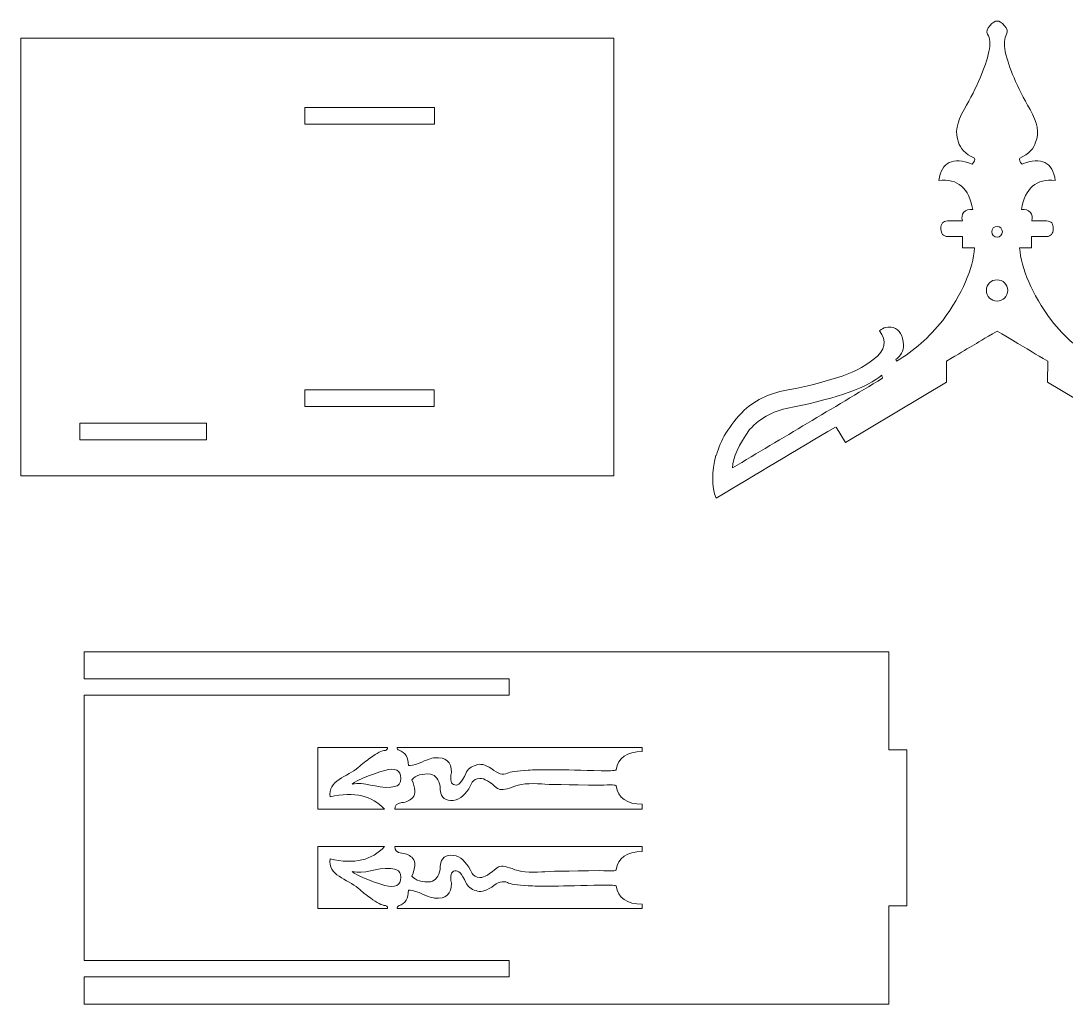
# Model space of a CAD drawing. Header units: inches. Extents: x -28.6 to 20.8, y -14.2 to 28.3.
# Drawn here: x -3.03 to 4.32, y -0.47 to 6.44 of the extents above; entities that cross this region are included whole.
import ezdxf

# ---------------------------------------------------------------- set-up
doc = ezdxf.new("R2010")
doc.units = ezdxf.units.IN
doc.header["$MEASUREMENT"] = 0
doc.layers.add('Layer 1', color=7, linetype='Continuous')

msp = doc.modelspace()

# ---------------------------------------------------------------- linework, layer by layer
at = {"layer": 'Layer 1', "color": 1, "lineweight": 9}
for points, knots in [([(3.4441, 4.9685), (3.442, 4.9764), (3.4417, 4.985), (3.4431, 4.9943), (3.4431, 4.9943), (3.4457, 5.0245), (3.4656, 5.0386), (3.5029, 5.0368), (3.5029, 5.0368), (3.5331, 5.0368), (3.5633, 5.0368), (3.5936, 5.0368), (3.5936, 5.0368), (3.5874, 5.0619), (3.5903, 5.0814), (3.6023, 5.0955), (3.6023, 5.0955), (3.6185, 5.1117), (3.6398, 5.1189), (3.6663, 5.1169), (3.6663, 5.1169), (3.6402, 5.2665), (3.5609, 5.3345), (3.4282, 5.3209), (3.4282, 5.3209), (3.4473, 5.4498), (3.5252, 5.488), (3.6619, 5.4356), (3.6619, 5.4356), (3.6784, 5.4518), (3.6839, 5.4654), (3.6784, 5.4764), (3.6784, 5.4764), (3.6134, 5.5084), (3.5762, 5.5463), (3.5669, 5.59), (3.5669, 5.59), (3.5397, 5.6522), (3.5526, 5.7286), (3.6056, 5.8193), (3.6056, 5.8193), (3.6974, 5.979), (3.7556, 6.1146), (3.7802, 6.2264), (3.7802, 6.2264), (3.7906, 6.2803), (3.7874, 6.3209), (3.7705, 6.3483), (3.7705, 6.3483), (3.761, 6.3674), (3.766, 6.3871), (3.7856, 6.4075), (3.7856, 6.4075), (3.8058, 6.4309), (3.8231, 6.4419), (3.8374, 6.4406)], [0, 0, 0, 0, 0.071429, 0.071429, 0.071429, 0.071429, 0.142857, 0.142857, 0.142857, 0.142857, 0.214286, 0.214286, 0.214286, 0.214286, 0.285714, 0.285714, 0.285714, 0.285714, 0.357143, 0.357143, 0.357143, 0.357143, 0.428571, 0.428571, 0.428571, 0.428571, 0.5, 0.5, 0.5, 0.5, 0.571429, 0.571429, 0.571429, 0.571429, 0.642857, 0.642857, 0.642857, 0.642857, 0.714286, 0.714286, 0.714286, 0.714286, 0.785714, 0.785714, 0.785714, 0.785714, 0.857143, 0.857143, 0.857143, 0.857143, 0.928571, 0.928571, 0.928571, 0.928571, 1, 1, 1, 1]), ([(4.2307, 4.9685), (4.2327, 4.9764), (4.233, 4.985), (4.2316, 4.9943), (4.2316, 4.9943), (4.2291, 5.0245), (4.2091, 5.0386), (4.1719, 5.0368), (4.1719, 5.0368), (4.1417, 5.0368), (4.1114, 5.0368), (4.0812, 5.0368), (4.0812, 5.0368), (4.0873, 5.0619), (4.0844, 5.0814), (4.0725, 5.0955), (4.0725, 5.0955), (4.0563, 5.1117), (4.035, 5.1189), (4.0085, 5.1169), (4.0085, 5.1169), (4.0345, 5.2665), (4.1139, 5.3345), (4.2466, 5.3209), (4.2466, 5.3209), (4.2275, 5.4498), (4.1496, 5.488), (4.0129, 5.4356), (4.0129, 5.4356), (3.9964, 5.4518), (3.9909, 5.4654), (3.9964, 5.4764), (3.9964, 5.4764), (4.0614, 5.5084), (4.0985, 5.5463), (4.1079, 5.59), (4.1079, 5.59), (4.1351, 5.6522), (4.1221, 5.7286), (4.0691, 5.8193), (4.0691, 5.8193), (3.9773, 5.979), (3.9191, 6.1146), (3.8946, 6.2264), (3.8946, 6.2264), (3.8842, 6.2803), (3.8874, 6.3209), (3.9042, 6.3483), (3.9042, 6.3483), (3.9138, 6.3674), (3.9087, 6.3871), (3.8892, 6.4075), (3.8892, 6.4075), (3.869, 6.4309), (3.8517, 6.4419), (3.8374, 6.4406)], [0, 0, 0, 0, 0.071429, 0.071429, 0.071429, 0.071429, 0.142857, 0.142857, 0.142857, 0.142857, 0.214286, 0.214286, 0.214286, 0.214286, 0.285714, 0.285714, 0.285714, 0.285714, 0.357143, 0.357143, 0.357143, 0.357143, 0.428571, 0.428571, 0.428571, 0.428571, 0.5, 0.5, 0.5, 0.5, 0.571429, 0.571429, 0.571429, 0.571429, 0.642857, 0.642857, 0.642857, 0.642857, 0.714286, 0.714286, 0.714286, 0.714286, 0.785714, 0.785714, 0.785714, 0.785714, 0.857143, 0.857143, 0.857143, 0.857143, 0.928571, 0.928571, 0.928571, 0.928571, 1, 1, 1, 1]), ([(1.1435, 6.3211), (1.1435, 6.3211), (1.1435, 3.2439), (1.1435, 3.2439), (1.1435, 3.2439), (1.1435, 3.2439), (-3.0252, 3.2439), (-3.0252, 3.2439), (-3.0252, 3.2439), (-3.0252, 3.2439), (-3.0252, 6.3211), (-3.0252, 6.3211), (-3.0252, 6.3211), (-3.0252, 6.3211), (1.1435, 6.3211), (1.1435, 6.3211)], [0, 0, 0, 0, 0.25, 0.25, 0.25, 0.25, 0.5, 0.5, 0.5, 0.5, 0.75, 0.75, 0.75, 0.75, 1, 1, 1, 1]), ([(-0.1186, 5.8324), (-0.1186, 5.8324), (-0.1186, 5.7154), (-0.1186, 5.7154), (-0.1186, 5.7154), (-0.1186, 5.7154), (-1.028, 5.7154), (-1.028, 5.7154), (-1.028, 5.7154), (-1.028, 5.7154), (-1.028, 5.8324), (-1.028, 5.8324), (-1.028, 5.8324), (-1.028, 5.8324), (-0.1186, 5.8324), (-0.1186, 5.8324)], [0, 0, 0, 0, 0.25, 0.25, 0.25, 0.25, 0.5, 0.5, 0.5, 0.5, 0.75, 0.75, 0.75, 0.75, 1, 1, 1, 1]), ([(3.8374, 4.9973), (3.8581, 4.9973), (3.8749, 4.9805), (3.8749, 4.9598), (3.8749, 4.9598), (3.8749, 4.9391), (3.8581, 4.9223), (3.8374, 4.9223), (3.8374, 4.9223), (3.8167, 4.9223), (3.7999, 4.9391), (3.7999, 4.9598), (3.7999, 4.9598), (3.7999, 4.9805), (3.8167, 4.9973), (3.8374, 4.9973)], [0, 0, 0, 0, 0.25, 0.25, 0.25, 0.25, 0.5, 0.5, 0.5, 0.5, 0.75, 0.75, 0.75, 0.75, 1, 1, 1, 1]), ([(3.5945, 4.926), (3.5643, 4.926), (3.5341, 4.926), (3.5038, 4.926), (3.5038, 4.926), (3.4666, 4.9241), (3.4467, 4.9383), (3.4441, 4.9685)], [0, 0, 0, 0, 0.5, 0.5, 0.5, 0.5, 1, 1, 1, 1]), ([(3.4553, 4.3358), (3.5937, 4.5272), (3.6683, 4.6977), (3.679, 4.8474), (3.679, 4.8474), (3.6508, 4.8474), (3.6227, 4.8474), (3.5945, 4.8473), (3.5945, 4.8473), (3.5945, 4.8735), (3.5945, 4.8998), (3.5945, 4.926)], [0, 0, 0, 0, 0.333333, 0.333333, 0.333333, 0.333333, 0.666667, 0.666667, 0.666667, 0.666667, 1, 1, 1, 1]), ([(4.2194, 4.3358), (4.081, 4.5272), (4.0065, 4.6977), (3.9958, 4.8474), (3.9958, 4.8474), (4.0239, 4.8474), (4.0521, 4.8474), (4.0802, 4.8473), (4.0802, 4.8473), (4.0802, 4.8735), (4.0802, 4.8998), (4.0802, 4.926)], [0, 0, 0, 0, 0.333333, 0.333333, 0.333333, 0.333333, 0.666667, 0.666667, 0.666667, 0.666667, 1, 1, 1, 1]), ([(4.0802, 4.926), (4.1104, 4.926), (4.1407, 4.926), (4.1709, 4.926), (4.1709, 4.926), (4.2082, 4.9241), (4.2281, 4.9383), (4.2307, 4.9685)], [0, 0, 0, 0, 0.5, 0.5, 0.5, 0.5, 1, 1, 1, 1]), ([(3.8374, 4.6222), (3.8788, 4.6222), (3.9124, 4.5886), (3.9124, 4.5472), (3.9124, 4.5472), (3.9124, 4.5058), (3.8788, 4.4722), (3.8374, 4.4722), (3.8374, 4.4722), (3.796, 4.4722), (3.7624, 4.5058), (3.7624, 4.5472), (3.7624, 4.5472), (3.7624, 4.5886), (3.796, 4.6222), (3.8374, 4.6222)], [0, 0, 0, 0, 0.25, 0.25, 0.25, 0.25, 0.5, 0.5, 0.5, 0.5, 0.75, 0.75, 0.75, 0.75, 1, 1, 1, 1]), ([(2.9722, 4.0658), (3.0521, 4.1268), (3.0648, 4.1927), (3.0102, 4.2636), (3.0102, 4.2636), (3.0396, 4.2879), (3.0718, 4.2955), (3.1069, 4.2862), (3.1069, 4.2862), (3.1517, 4.271), (3.1761, 4.2301), (3.1803, 4.1638), (3.1803, 4.1638), (3.1789, 4.1223), (3.1606, 4.0884), (3.1254, 4.062), (3.1254, 4.062), (3.1274, 4.0582), (3.1294, 4.0543), (3.1313, 4.0505)], [0, 0, 0, 0, 0.2, 0.2, 0.2, 0.2, 0.4, 0.4, 0.4, 0.4, 0.6, 0.6, 0.6, 0.6, 0.8, 0.8, 0.8, 0.8, 1, 1, 1, 1]), ([(2.7058, 3.587), (2.7058, 3.587), (2.7708, 3.4779), (2.7708, 3.4779), (2.7708, 3.4779), (2.7708, 3.4779), (3.4828, 3.9026), (3.4828, 3.9026), (3.4828, 3.9026), (3.4828, 3.9026), (3.4808, 4.0493), (3.4808, 4.0493)], [0, 0, 0, 0, 0.333333, 0.333333, 0.333333, 0.333333, 0.666667, 0.666667, 0.666667, 0.666667, 1, 1, 1, 1]), ([(4.969, 3.587), (4.969, 3.587), (4.9039, 3.4779), (4.9039, 3.4779), (4.9039, 3.4779), (4.9039, 3.4779), (4.192, 3.9026), (4.192, 3.9026), (4.192, 3.9026), (4.192, 3.9026), (4.1939, 4.0493), (4.1939, 4.0493)], [0, 0, 0, 0, 0.333333, 0.333333, 0.333333, 0.333333, 0.666667, 0.666667, 0.666667, 0.666667, 1, 1, 1, 1]), ([(2.7092, 3.934), (2.6036, 3.8993), (2.494, 3.8716), (2.3805, 3.8509), (2.3805, 3.8509), (2.2518, 3.8314), (2.1448, 3.783), (2.0596, 3.7058), (2.0596, 3.7058), (1.9534, 3.5973), (1.8888, 3.4919), (1.8658, 3.3895)], [0, 0, 0, 0, 0.333333, 0.333333, 0.333333, 0.333333, 0.666667, 0.666667, 0.666667, 0.666667, 1, 1, 1, 1]), ([(1.9766, 3.2995), (1.9816, 3.3736), (2.022, 3.4634), (2.0978, 3.5689), (2.0978, 3.5689), (2.1761, 3.6559), (2.2767, 3.7082), (2.3998, 3.726), (2.3998, 3.726), (2.7212, 3.7923), (2.93, 3.8674), (3.0264, 3.9513), (3.0264, 3.9513), (3.0286, 3.9441), (3.0308, 3.9369), (3.033, 3.9297)], [0, 0, 0, 0, 0.25, 0.25, 0.25, 0.25, 0.5, 0.5, 0.5, 0.5, 0.75, 0.75, 0.75, 0.75, 1, 1, 1, 1]), ([(-0.1191, 3.8498), (-0.1191, 3.8498), (-0.1191, 3.7328), (-0.1191, 3.7328), (-0.1191, 3.7328), (-0.1191, 3.7328), (-1.0285, 3.7328), (-1.0285, 3.7328), (-1.0285, 3.7328), (-1.0285, 3.7328), (-1.0285, 3.8498), (-1.0285, 3.8498), (-1.0285, 3.8498), (-1.0285, 3.8498), (-0.1191, 3.8498), (-0.1191, 3.8498)], [0, 0, 0, 0, 0.25, 0.25, 0.25, 0.25, 0.5, 0.5, 0.5, 0.5, 0.75, 0.75, 0.75, 0.75, 1, 1, 1, 1]), ([(-1.721, 3.6138), (-1.721, 3.6138), (-1.721, 3.4968), (-1.721, 3.4968), (-1.721, 3.4968), (-1.721, 3.4968), (-2.61, 3.4968), (-2.61, 3.4968), (-2.61, 3.4968), (-2.61, 3.4968), (-2.61, 3.6138), (-2.61, 3.6138), (-2.61, 3.6138), (-2.61, 3.6138), (-1.721, 3.6138), (-1.721, 3.6138)], [0, 0, 0, 0, 0.25, 0.25, 0.25, 0.25, 0.5, 0.5, 0.5, 0.5, 0.75, 0.75, 0.75, 0.75, 1, 1, 1, 1]), ([(1.8604, 3.3899), (1.8315, 3.2697), (1.8307, 3.1689), (1.8623, 3.0874), (1.8623, 3.0874), (2.1424, 3.2545), (2.4218, 3.4212), (2.7004, 3.5874)], [0, 0, 0, 0, 0.5, 0.5, 0.5, 0.5, 1, 1, 1, 1]), ([(-2.5802, 1.7026), (-2.5802, 1.7026), (0.4063, 1.7026), (0.4063, 1.7026), (0.4063, 1.7026), (0.4063, 1.7026), (0.4063, 1.8166), (0.4063, 1.8166), (0.4063, 1.8166), (0.4063, 1.8166), (-2.5802, 1.8166), (-2.5802, 1.8166)], [0, 0, 0, 0, 0.333333, 0.333333, 0.333333, 0.333333, 0.666667, 0.666667, 0.666667, 0.666667, 1, 1, 1, 1]), ([(-0.4701, 0.9005), (-0.4701, 0.9005), (-0.9389, 0.9005), (-0.9389, 0.9005), (-0.9389, 0.9005), (-0.9389, 0.9005), (-0.9389, 1.3352), (-0.9389, 1.3352), (-0.9389, 1.3352), (-0.9389, 1.3352), (-0.4477, 1.3352), (-0.4477, 1.3352)], [0, 0, 0, 0, 0.333333, 0.333333, 0.333333, 0.333333, 0.666667, 0.666667, 0.666667, 0.666667, 1, 1, 1, 1]), ([(-0.4477, 1.3352), (-0.4479, 1.3226), (-0.4529, 1.3158), (-0.4628, 1.3148), (-0.4628, 1.3148), (-0.4877, 1.3145), (-0.5226, 1.2968), (-0.5676, 1.2616), (-0.5676, 1.2616), (-0.5973, 1.2427), (-0.6259, 1.2199), (-0.6534, 1.1934), (-0.6534, 1.1934), (-0.7271, 1.1313), (-0.8726, 1.1012), (-0.8508, 0.9875)], [0, 0, 0, 0, 0.25, 0.25, 0.25, 0.25, 0.5, 0.5, 0.5, 0.5, 0.75, 0.75, 0.75, 0.75, 1, 1, 1, 1]), ([(0.5419, 1.1757), (0.4623, 1.1713), (0.4134, 1.1641), (0.3951, 1.1543), (0.3951, 1.1543), (0.3639, 1.1388), (0.3276, 1.15), (0.2845, 1.1854), (0.2845, 1.1854), (0.2374, 1.2154), (0.2018, 1.2244), (0.1749, 1.2102), (0.1749, 1.2102), (0.1387, 1.2018), (0.1143, 1.1821), (0.1034, 1.1523), (0.1034, 1.1523), (0.0747, 1.0911), (0.0486, 1.0642), (0.0251, 1.0716), (0.0251, 1.0716), (-0.0023, 1.0765), (-0.0101, 1.1053), (0.0016, 1.1582), (0.0016, 1.1582), (0.002, 1.235), (-0.0375, 1.2697), (-0.1168, 1.2622), (-0.1168, 1.2622), (-0.1377, 1.2606), (-0.1742, 1.248), (-0.2264, 1.2243), (-0.2264, 1.2243), (-0.2642, 1.2104), (-0.289, 1.2049), (-0.3008, 1.2078), (-0.3008, 1.2078), (-0.3011, 1.2651), (-0.3229, 1.3011), (-0.3663, 1.3157), (-0.3663, 1.3157), (-0.3758, 1.3191), (-0.3805, 1.3256), (-0.3804, 1.3352)], [0, 0, 0, 0, 0.090909, 0.090909, 0.090909, 0.090909, 0.181818, 0.181818, 0.181818, 0.181818, 0.272727, 0.272727, 0.272727, 0.272727, 0.363636, 0.363636, 0.363636, 0.363636, 0.454545, 0.454545, 0.454545, 0.454545, 0.545455, 0.545455, 0.545455, 0.545455, 0.636364, 0.636364, 0.636364, 0.636364, 0.727273, 0.727273, 0.727273, 0.727273, 0.818182, 0.818182, 0.818182, 0.818182, 0.909091, 0.909091, 0.909091, 0.909091, 1, 1, 1, 1]), ([(-0.3804, 1.3352), (-0.3804, 1.3352), (1.3434, 1.3352), (1.3434, 1.3352), (1.3434, 1.3352), (1.3434, 1.3352), (1.3434, 1.306), (1.3434, 1.306)], [0, 0, 0, 0, 0.5, 0.5, 0.5, 0.5, 1, 1, 1, 1]), ([(3.2034, 0.7696), (3.2034, 0.7696), (3.2034, 1.318), (3.2034, 1.318), (3.2034, 1.318), (3.2034, 1.318), (3.0764, 1.318), (3.0764, 1.318)], [0, 0, 0, 0, 0.5, 0.5, 0.5, 0.5, 1, 1, 1, 1]), ([(-0.3566, 1.0953), (-0.3644, 1.0666), (-0.3868, 1.0606), (-0.4246, 1.0554), (-0.4246, 1.0554), (-0.53, 1.0469), (-0.6092, 1.0989), (-0.6968, 1.0763), (-0.6968, 1.0763), (-0.6764, 1.1034), (-0.495, 1.1705), (-0.4407, 1.1796), (-0.4407, 1.1796), (-0.3761, 1.1895), (-0.3481, 1.1614), (-0.3566, 1.0953)], [0, 0, 0, 0, 0.25, 0.25, 0.25, 0.25, 0.5, 0.5, 0.5, 0.5, 0.75, 0.75, 0.75, 0.75, 1, 1, 1, 1]), ([(1.1585, 1.1776), (1.1606, 1.173), (1.1255, 1.1708), (1.0534, 1.171), (1.0534, 1.171), (0.7794, 1.1796), (0.6089, 1.1811), (0.5419, 1.1757)], [0, 0, 0, 0, 0.5, 0.5, 0.5, 0.5, 1, 1, 1, 1]), ([(1.1585, 1.0648), (1.1624, 1.0723), (1.1245, 1.0739), (1.0449, 1.0697), (1.0449, 1.0697), (0.8192, 1.072), (0.6835, 1.0749), (0.6378, 1.0784), (0.6378, 1.0784), (0.5513, 1.0862), (0.4812, 1.0784), (0.4274, 1.0551), (0.4274, 1.0551), (0.3794, 1.0369), (0.3452, 1.0344), (0.3246, 1.0473), (0.3246, 1.0473), (0.2715, 1.0951), (0.2307, 1.1186), (0.2022, 1.1178), (0.2022, 1.1178), (0.1752, 1.1157), (0.1566, 1.1068), (0.1465, 1.0911), (0.1465, 1.0911), (0.1175, 1.0237), (0.0799, 0.9822), (0.0339, 0.9666), (0.0339, 0.9666), (-0.0241, 0.9533), (-0.06, 0.9692), (-0.0737, 1.0143), (-0.0737, 1.0143), (-0.0773, 1.0295), (-0.0789, 1.0454), (-0.0786, 1.0619), (-0.0786, 1.0619), (-0.0864, 1.1099), (-0.1086, 1.1384), (-0.1452, 1.1475), (-0.1452, 1.1475), (-0.2042, 1.1527), (-0.2482, 1.1397), (-0.2773, 1.1086), (-0.2773, 1.1086), (-0.2515, 1.0495), (-0.2492, 1.0078), (-0.2703, 0.9836), (-0.2703, 0.9836), (-0.2882, 0.9628), (-0.3139, 0.9507), (-0.3473, 0.9473), (-0.3473, 0.9473), (-0.3831, 0.9423), (-0.3993, 0.9266), (-0.3961, 0.9005)], [0, 0, 0, 0, 0.071429, 0.071429, 0.071429, 0.071429, 0.142857, 0.142857, 0.142857, 0.142857, 0.214286, 0.214286, 0.214286, 0.214286, 0.285714, 0.285714, 0.285714, 0.285714, 0.357143, 0.357143, 0.357143, 0.357143, 0.428571, 0.428571, 0.428571, 0.428571, 0.5, 0.5, 0.5, 0.5, 0.571429, 0.571429, 0.571429, 0.571429, 0.642857, 0.642857, 0.642857, 0.642857, 0.714286, 0.714286, 0.714286, 0.714286, 0.785714, 0.785714, 0.785714, 0.785714, 0.857143, 0.857143, 0.857143, 0.857143, 0.928571, 0.928571, 0.928571, 0.928571, 1, 1, 1, 1]), ([(1.3434, 0.9365), (1.3434, 0.9365), (1.3434, 0.9005), (1.3434, 0.9005), (1.3434, 0.9005), (1.3434, 0.9005), (-0.3961, 0.9005), (-0.3961, 0.9005)], [0, 0, 0, 0, 0.5, 0.5, 0.5, 0.5, 1, 1, 1, 1]), ([(3.2034, 0.7696), (3.2034, 0.7696), (3.2034, 0.2212), (3.2034, 0.2212), (3.2034, 0.2212), (3.2034, 0.2212), (3.0764, 0.2212), (3.0764, 0.2212)], [0, 0, 0, 0, 0.5, 0.5, 0.5, 0.5, 1, 1, 1, 1]), ([(-0.4701, 0.6387), (-0.4701, 0.6387), (-0.9389, 0.6387), (-0.9389, 0.6387), (-0.9389, 0.6387), (-0.9389, 0.6387), (-0.9389, 0.204), (-0.9389, 0.204), (-0.9389, 0.204), (-0.9389, 0.204), (-0.4477, 0.204), (-0.4477, 0.204)], [0, 0, 0, 0, 0.333333, 0.333333, 0.333333, 0.333333, 0.666667, 0.666667, 0.666667, 0.666667, 1, 1, 1, 1]), ([(1.1585, 0.4743), (1.1624, 0.4669), (1.1245, 0.4653), (1.0449, 0.4695), (1.0449, 0.4695), (0.8192, 0.4672), (0.6835, 0.4643), (0.6378, 0.4607), (0.6378, 0.4607), (0.5513, 0.4529), (0.4812, 0.4607), (0.4274, 0.4841), (0.4274, 0.4841), (0.3794, 0.5022), (0.3452, 0.5048), (0.3246, 0.4918), (0.3246, 0.4918), (0.2715, 0.444), (0.2307, 0.4205), (0.2022, 0.4213), (0.2022, 0.4213), (0.1752, 0.4234), (0.1566, 0.4324), (0.1465, 0.4481), (0.1465, 0.4481), (0.1175, 0.5155), (0.0799, 0.557), (0.0339, 0.5726), (0.0339, 0.5726), (-0.0241, 0.5858), (-0.06, 0.57), (-0.0737, 0.5249), (-0.0737, 0.5249), (-0.0773, 0.5097), (-0.0789, 0.4938), (-0.0786, 0.4773), (-0.0786, 0.4773), (-0.0864, 0.4293), (-0.1086, 0.4008), (-0.1452, 0.3917), (-0.1452, 0.3917), (-0.2042, 0.3865), (-0.2482, 0.3995), (-0.2773, 0.4306), (-0.2773, 0.4306), (-0.2515, 0.4897), (-0.2492, 0.5313), (-0.2703, 0.5555), (-0.2703, 0.5555), (-0.2882, 0.5764), (-0.3139, 0.5885), (-0.3473, 0.5919), (-0.3473, 0.5919), (-0.3831, 0.5969), (-0.3993, 0.6125), (-0.3961, 0.6387)], [0, 0, 0, 0, 0.071429, 0.071429, 0.071429, 0.071429, 0.142857, 0.142857, 0.142857, 0.142857, 0.214286, 0.214286, 0.214286, 0.214286, 0.285714, 0.285714, 0.285714, 0.285714, 0.357143, 0.357143, 0.357143, 0.357143, 0.428571, 0.428571, 0.428571, 0.428571, 0.5, 0.5, 0.5, 0.5, 0.571429, 0.571429, 0.571429, 0.571429, 0.642857, 0.642857, 0.642857, 0.642857, 0.714286, 0.714286, 0.714286, 0.714286, 0.785714, 0.785714, 0.785714, 0.785714, 0.857143, 0.857143, 0.857143, 0.857143, 0.928571, 0.928571, 0.928571, 0.928571, 1, 1, 1, 1]), ([(1.3434, 0.6027), (1.3434, 0.6027), (1.3434, 0.6387), (1.3434, 0.6387), (1.3434, 0.6387), (1.3434, 0.6387), (-0.3961, 0.6387), (-0.3961, 0.6387)], [0, 0, 0, 0, 0.5, 0.5, 0.5, 0.5, 1, 1, 1, 1]), ([(-0.4477, 0.204), (-0.4479, 0.2166), (-0.4529, 0.2233), (-0.4628, 0.2243), (-0.4628, 0.2243), (-0.4877, 0.2246), (-0.5226, 0.2424), (-0.5676, 0.2776), (-0.5676, 0.2776), (-0.5973, 0.2964), (-0.6259, 0.3192), (-0.6534, 0.3458), (-0.6534, 0.3458), (-0.7271, 0.4079), (-0.8726, 0.438), (-0.8508, 0.5517)], [0, 0, 0, 0, 0.25, 0.25, 0.25, 0.25, 0.5, 0.5, 0.5, 0.5, 0.75, 0.75, 0.75, 0.75, 1, 1, 1, 1]), ([(-0.3566, 0.4439), (-0.3644, 0.4725), (-0.3868, 0.4786), (-0.4246, 0.4838), (-0.4246, 0.4838), (-0.53, 0.4923), (-0.6092, 0.4402), (-0.6968, 0.4629), (-0.6968, 0.4629), (-0.6764, 0.4357), (-0.495, 0.3686), (-0.4407, 0.3596), (-0.4407, 0.3596), (-0.3761, 0.3497), (-0.3481, 0.3777), (-0.3566, 0.4439)], [0, 0, 0, 0, 0.25, 0.25, 0.25, 0.25, 0.5, 0.5, 0.5, 0.5, 0.75, 0.75, 0.75, 0.75, 1, 1, 1, 1]), ([(0.5419, 0.3635), (0.4623, 0.3678), (0.4134, 0.375), (0.3951, 0.3849), (0.3951, 0.3849), (0.3639, 0.4004), (0.3276, 0.3892), (0.2845, 0.3538), (0.2845, 0.3538), (0.2374, 0.3238), (0.2018, 0.3148), (0.1749, 0.3289), (0.1749, 0.3289), (0.1387, 0.3373), (0.1143, 0.3571), (0.1034, 0.3868), (0.1034, 0.3868), (0.0747, 0.4481), (0.0486, 0.475), (0.0251, 0.4675), (0.0251, 0.4675), (-0.0023, 0.4627), (-0.0101, 0.4338), (0.0016, 0.381), (0.0016, 0.381), (0.002, 0.3042), (-0.0375, 0.2695), (-0.1168, 0.2769), (-0.1168, 0.2769), (-0.1377, 0.2786), (-0.1742, 0.2912), (-0.2264, 0.3149), (-0.2264, 0.3149), (-0.2642, 0.3288), (-0.289, 0.3343), (-0.3008, 0.3314), (-0.3008, 0.3314), (-0.3011, 0.274), (-0.3229, 0.238), (-0.3663, 0.2235), (-0.3663, 0.2235), (-0.3758, 0.2201), (-0.3805, 0.2136), (-0.3804, 0.204)], [0, 0, 0, 0, 0.090909, 0.090909, 0.090909, 0.090909, 0.181818, 0.181818, 0.181818, 0.181818, 0.272727, 0.272727, 0.272727, 0.272727, 0.363636, 0.363636, 0.363636, 0.363636, 0.454545, 0.454545, 0.454545, 0.454545, 0.545455, 0.545455, 0.545455, 0.545455, 0.636364, 0.636364, 0.636364, 0.636364, 0.727273, 0.727273, 0.727273, 0.727273, 0.818182, 0.818182, 0.818182, 0.818182, 0.909091, 0.909091, 0.909091, 0.909091, 1, 1, 1, 1]), ([(1.1585, 0.3615), (1.1606, 0.3662), (1.1255, 0.3684), (1.0534, 0.3681), (1.0534, 0.3681), (0.7794, 0.3596), (0.6089, 0.358), (0.5419, 0.3635)], [0, 0, 0, 0, 0.5, 0.5, 0.5, 0.5, 1, 1, 1, 1]), ([(-0.3804, 0.204), (-0.3804, 0.204), (1.3434, 0.204), (1.3434, 0.204), (1.3434, 0.204), (1.3434, 0.204), (1.3434, 0.2332), (1.3434, 0.2332)], [0, 0, 0, 0, 0.5, 0.5, 0.5, 0.5, 1, 1, 1, 1]), ([(-2.5802, -0.1634), (-2.5802, -0.1634), (0.4063, -0.1634), (0.4063, -0.1634), (0.4063, -0.1634), (0.4063, -0.1634), (0.4063, -0.2774), (0.4063, -0.2774), (0.4063, -0.2774), (0.4063, -0.2774), (-2.5802, -0.2774), (-2.5802, -0.2774)], [0, 0, 0, 0, 0.333333, 0.333333, 0.333333, 0.333333, 0.666667, 0.666667, 0.666667, 0.666667, 1, 1, 1, 1])]:
    msp.add_open_spline(points, degree=3, knots=knots, dxfattribs=at)
for points in [[(3.1313, 4.0505), (3.2516, 4.1207), (3.3603, 4.2192), (3.4553, 4.3358)], [(4.5434, 4.0505), (4.4231, 4.1207), (4.3145, 4.2192), (4.2194, 4.3358)], [(3.4808, 4.0493), (3.6645, 4.1589), (3.6537, 4.1524), (3.8374, 4.262)], [(4.1939, 4.0493), (4.0102, 4.1589), (4.0211, 4.1524), (3.8374, 4.262)], [(2.9722, 4.0658), (2.9009, 4.0072), (2.8132, 3.9633), (2.7092, 3.934)], [(1.9766, 3.2995), (2.3288, 3.5096), (2.6809, 3.7197), (3.033, 3.9297)], [(-2.5802, 2.0079), (-0.6449, 2.0079), (1.1435, 2.0079), (3.0764, 2.0079)], [(-2.5802, 1.8166), (-2.5802, 1.8803), (-2.5802, 1.9441), (-2.5802, 2.0079)], [(3.0764, 1.318), (3.0764, 1.5544), (3.0764, 1.7715), (3.0764, 2.0079)], [(-2.5802, 0.7696), (-2.5802, 0.7696), (-2.5802, 1.7026), (-2.5802, 1.7026)], [(1.3434, 1.306), (1.2341, 1.306), (1.1725, 1.2632), (1.1585, 1.1776)], [(1.3434, 0.9365), (1.2341, 0.9365), (1.1725, 0.9792), (1.1585, 1.0648)], [(-0.4701, 0.9005), (-0.5546, 0.9972), (-0.6815, 1.0263), (-0.8508, 0.9875)], [(-2.5802, 0.7696), (-2.5802, 0.7696), (-2.5802, -0.1634), (-2.5802, -0.1634)], [(-0.4701, 0.6387), (-0.5546, 0.5419), (-0.6815, 0.5129), (-0.8508, 0.5517)], [(1.3434, 0.6027), (1.2341, 0.6027), (1.1725, 0.5599), (1.1585, 0.4743)], [(1.3434, 0.2332), (1.2341, 0.2332), (1.1725, 0.276), (1.1585, 0.3615)], [(3.0764, 0.2212), (3.0764, -0.0152), (3.0764, -0.2323), (3.0764, -0.4687)], [(-2.5802, -0.2774), (-2.5802, -0.3412), (-2.5802, -0.4049), (-2.5802, -0.4687)], [(-2.5802, -0.4687), (-0.6449, -0.4687), (1.1435, -0.4687), (3.0764, -0.4687)]]:
    msp.add_open_spline(points, degree=3, dxfattribs=at)

doc.saveas('drawing.dxf')
